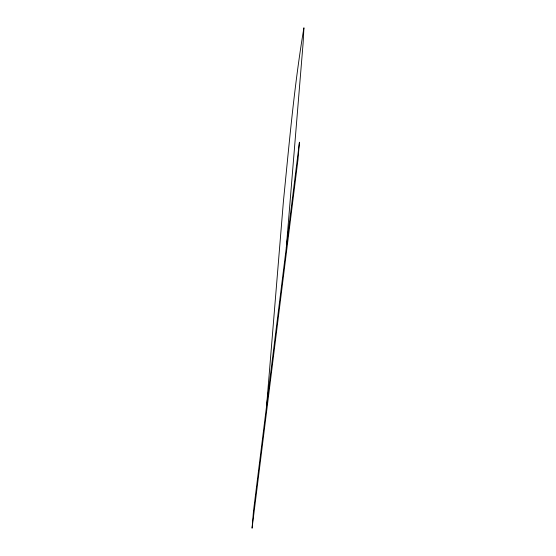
<?xml version="1.0" encoding="UTF-8"?>
<svg xmlns="http://www.w3.org/2000/svg" width="556" height="556" viewBox="0 0 556 556"><rect width="100%" height="100%" fill="white"/><g stroke="black" fill="none" stroke-linecap="round" stroke-linejoin="round"><path stroke-width="0.83" d="M266.602 405.727L283.449 200.924C289.28 143.128 294.249 85.089 303.93 27.8L303.138 42.812L286.298 247.615M253.473 511.131L252.07 528.2L298.023 159.273L299.427 142.204L253.473 511.131"/></g></svg>
